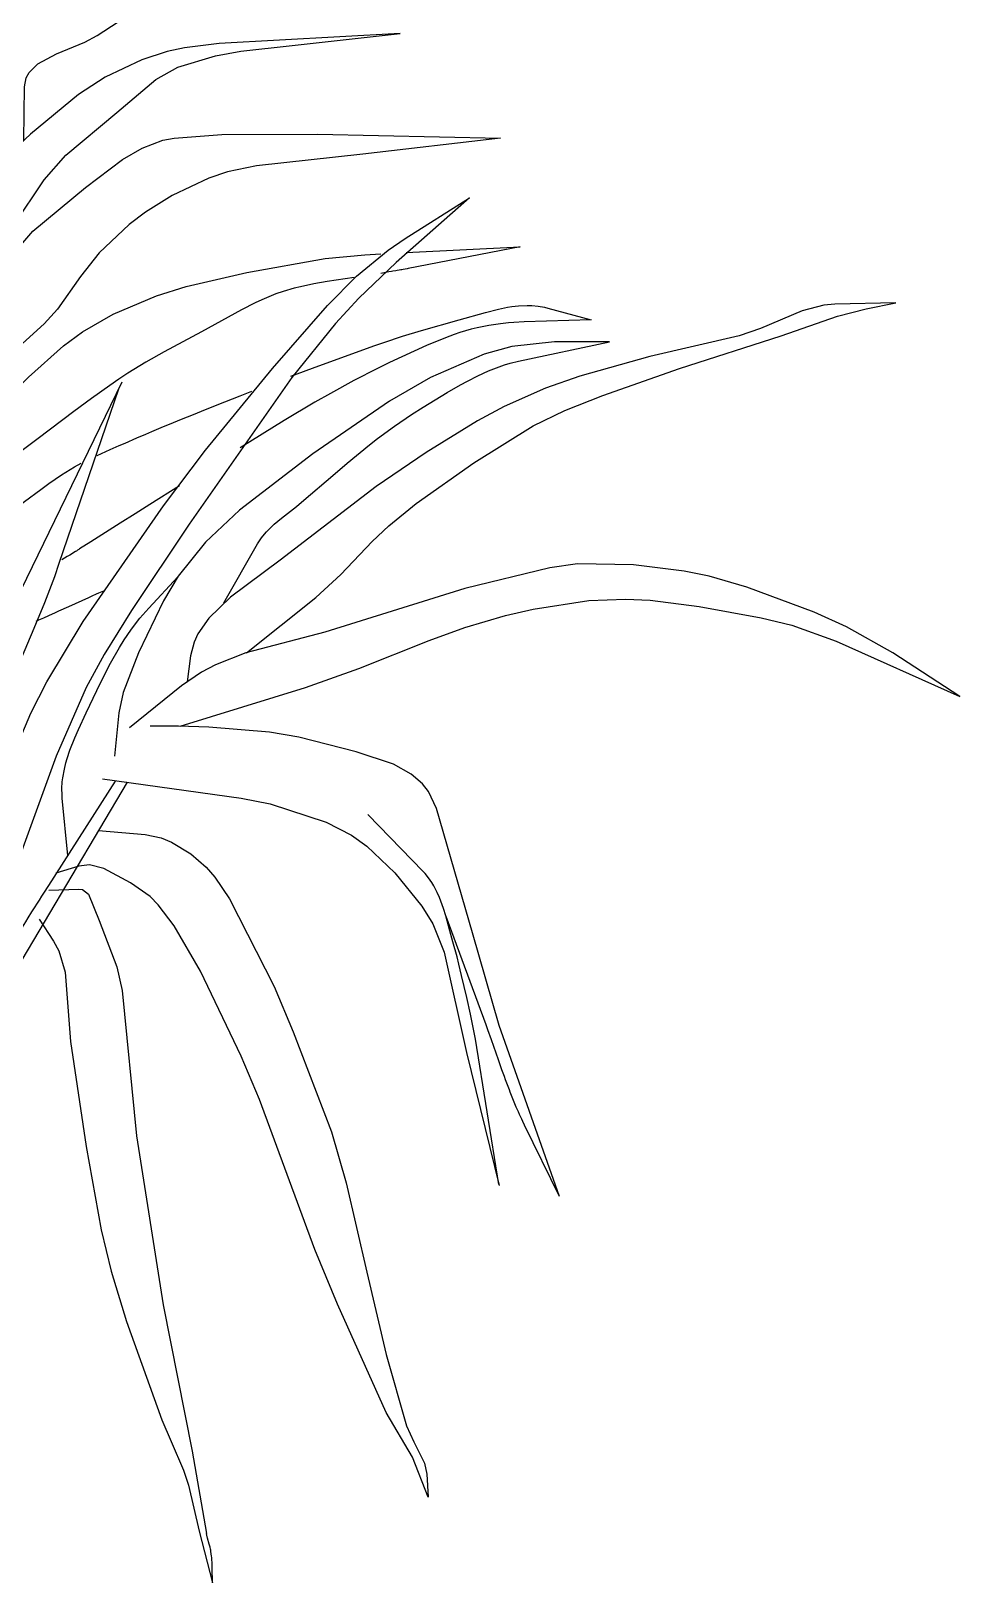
# Model space of a CAD drawing. Header units: metres. Extents: x -28 to 260, y 30 to 125.
# Drawn here: x 214.915 to 215.357, y 89.041 to 89.779 of the extents above; entities that cross this region are included whole.
import ezdxf

# ---------------------------------------------------------------- set-up
doc = ezdxf.new("R2010")
doc.units = ezdxf.units.M
doc.header["$LTSCALE"] = 0.01
doc.header["$MEASUREMENT"] = 0
doc.layers.add('0.10', color=2, linetype='Continuous')

# ---------------------------------------------------------------- blocks, each defined once
blk = doc.blocks.new('palmita')
at = {"color": 1, "linetype": 'Continuous'}
for points in [[(-91.78, 1402.9), (-92.11, 1428.23), (-92.95, 1432.54), (-94.29, 1435.02), (-98.49, 1439.18), (-107.4, 1444.04), (-120.82, 1449.58), (-126.77, 1452.66), (-156.66, 1472.4), (-172.67, 1479.9), (-233.55, 1500.57)], [(-29.1, 1291.89), (-52.77, 1310.79), (-60.55, 1319.69), (-68.36, 1333.9), (-72.44, 1340.85), (-101.48, 1384.07), (-111.84, 1395.78), (-136.13, 1416.02), (-154.58, 1431.7), (-165.17, 1437.62), (-183.01, 1443.04), (-195.1, 1445.18), (-219.5, 1447.96), (-271.02, 1453.6)], [(-271.02, 1453.6), (-184.84, 1448.9), (-168.23, 1446.88), (-160.05, 1445.02), (-147.99, 1441.17), (-130.51, 1432.93), (-117.8, 1424.66), (-94.92, 1405.68), (-73.93, 1386.15), (-64.01, 1375.62), (-54.07, 1362.71), (-48.4, 1353.54), (-38.72, 1334.28), (-37.09, 1327.02), (-35.97, 1317.05), (-34.03, 1312.67), (-28.76, 1305.11)], [(-29.71, 1268.47), (-53.7, 1301.39), (-85.55, 1347.43), (-96.1, 1359.52), (-121.15, 1380.31), (-138.82, 1393.66), (-148.13, 1399.11), (-158.05, 1402.82), (-163.3, 1403.8), (-186.09, 1405.62), (-231.68, 1405.68), (-318.79, 1403.8)], [(-318.79, 1403.8), (-253.22, 1396.29), (-202.64, 1390.65), (-188.79, 1387.83), (-179.82, 1384.78), (-162.36, 1376.56), (-149.7, 1368.7), (-141.94, 1362.77), (-127.7, 1349.31), (-118.84, 1338.02), (-107.85, 1322.47), (-101.48, 1315.49), (-63.07, 1280.72), (-30.12, 1252.53)], [(-73.19, 1008.65), (-74.61, 1058.5), (-76.27, 1074.88), (-78.55, 1085.65), (-85.26, 1106.92), (-95.15, 1130.25), (-102.73, 1145.12), (-120.04, 1173.86), (-158.24, 1228.86), (-178.36, 1255.36), (-210.21, 1294.2), (-236.33, 1324.16), (-250.23, 1338.12), (-265.29, 1350.63), (-273.39, 1356.15), (-303.92, 1375.38)], [(-303.92, 1375.38), (-269.13, 1344.76), (-251.31, 1327.71), (-240.15, 1315.59), (-219.44, 1289.93), (-170.45, 1220.14), (-143.05, 1179.16), (-129.98, 1158.19), (-121.46, 1142.51), (-107.26, 1109.77), (-88.81, 1059.21), (-80.32, 1037.61), (-78.87, 1026.46), (-79.76, 1010.13)], [(-273.82, 1349.37), (-328.16, 1352.13)], [(-328.16, 1352.13), (-274.77, 1341.79), (-274.29, 1341.7), (-273.33, 1341.52), (-272.36, 1341.34), (-271.72, 1341.22), (-271.29, 1341.15), (-270.44, 1340.99), (-269.48, 1340.83), (-268.83, 1340.71), (-267.55, 1340.49), (-266.9, 1340.38), (-265.62, 1340.17), (-261.76, 1339.53)], [(-29.09, 1212.8), (-49.96, 1242.2), (-63.46, 1259.08), (-93.98, 1290.12), (-110.69, 1305.04), (-119.65, 1311.66), (-134.26, 1320.18), (-155.01, 1328.85), (-169.12, 1333.3), (-197.96, 1339.91), (-235.33, 1346.53), (-254.16, 1348.37), (-261.74, 1348.75)], [(-249.02, 1337.56), (-236.27, 1335.58), (-229.92, 1334.47), (-223.59, 1333.15), (-220.44, 1332.4), (-215.23, 1330.89), (-211.84, 1329.71), (-209.6, 1328.85), (-205.18, 1326.99), (-201.91, 1325.47), (-195.46, 1322.22), (-176.41, 1311.73), (-158.64, 1302.16), (-149.87, 1297.21), (-141.28, 1291.96), (-137.07, 1289.18), (-132.7, 1286.17), (-124.07, 1280.03), (-115.55, 1273.77), (-98.67, 1260.99), (-88.4, 1253.37)], [(-197.74, 1159), (-230.79, 1185.25), (-242.72, 1196.25), (-257.67, 1212), (-265.58, 1219.43), (-278.62, 1229.98), (-306.05, 1249.34), (-334.36, 1267.02), (-349.36, 1274.26), (-367.43, 1281.4), (-404.02, 1294.2), (-452.3, 1309.87), (-479.1, 1319.08), (-492.77, 1322.68), (-506.96, 1325.53)], [(-506.96, 1325.53), (-477.86, 1324.82), (-472.61, 1324.33), (-462.42, 1321.63), (-442.54, 1313.27), (-432.42, 1309.87), (-389.82, 1299.9), (-356.54, 1290.57), (-340.13, 1284.94), (-320.45, 1276.25), (-307.86, 1269.41), (-283.33, 1254.32), (-259.46, 1238.15), (-213.76, 1203.05), (-190.16, 1185.39), (-179.81, 1175.51), (-174.67, 1168.08), (-172.83, 1164.03), (-171.16, 1157.48), (-169.48, 1145.22)], [(-218.88, 1290.53), (-232.18, 1295.46), (-258.84, 1305.15), (-263.25, 1306.7), (-272.12, 1309.6), (-281.06, 1312.28), (-299.12, 1317.37), (-311.55, 1320.94), (-317.86, 1322.53), (-322.07, 1323.37), (-324.18, 1323.7), (-327.33, 1324.06), (-331.5, 1324.25), (-333.58, 1324.2), (-336.68, 1323.92), (-339.75, 1323.38), (-341.27, 1323), (-361.88, 1317.37)], [(-361.88, 1317.37), (-330.03, 1316.43), (-325.01, 1316.18), (-322.5, 1315.98), (-318.75, 1315.58), (-313.15, 1314.74), (-307.59, 1313.62), (-304.83, 1312.94), (-299.34, 1311.35), (-296.62, 1310.44), (-292.56, 1308.91), (-283.54, 1305.15), (-277.61, 1302.55), (-265.95, 1297.13), (-260.21, 1294.31), (-248.88, 1288.48), (-237.72, 1282.38), (-230.35, 1278.17), (-215.75, 1269.45), (-194.71, 1256.52)], [(-186.98, 1182.7), (-203.11, 1210.89), (-204.93, 1213.68), (-206.3, 1215.42), (-207.27, 1216.53), (-209.34, 1218.65), (-210.99, 1220.17), (-214.45, 1223.08), (-221.63, 1228.67), (-225.12, 1231.54), (-238.87, 1243.39), (-245.81, 1249.24), (-256.35, 1257.88), (-260.25, 1260.94), (-268.21, 1266.8), (-276.37, 1272.36), (-281.92, 1275.93), (-293.27, 1282.81), (-299.73, 1286.5), (-302.99, 1288.28), (-307.94, 1290.8), (-312.98, 1293.1), (-315.53, 1294.14), (-320.71, 1295.99), (-323.34, 1296.77), (-327.35, 1297.76), (-370.65, 1307.02)], [(-370.65, 1307.02), (-344.39, 1307.02), (-324.18, 1304.76), (-311.01, 1301.08), (-285.46, 1289.93), (-265.91, 1278.72), (-229.38, 1253.61), (-194.47, 1226.86), (-178.26, 1211.6), (-165.32, 1195.43), (-158.22, 1183.77), (-146.31, 1158.9), (-139.04, 1140.14), (-137.08, 1130.42), (-134.95, 1109.77)], [(-138.5, 1287.79), (-82.42, 1172.43), (-76.65, 1160.23), (-73.88, 1154.04), (-69.91, 1144.64), (-66.2, 1135.13), (-64.46, 1130.34), (-61.26, 1120.67), (-59.81, 1115.8), (-57.84, 1108.46), (-56.3, 1101.89), (-55.62, 1098.59), (-54.71, 1093.63), (-53.61, 1086.15), (-52.85, 1078.65), (-52.6, 1074.88), (-52.34, 1068.79), (-52.25, 1064.73), (-52.23, 1056.61), (-52.54, 1044.41), (-52.94, 1036.28), (-54.02, 1020.05), (-57.49, 973.39)], [(-126.67, 1252.81), (-128.76, 1253.77), (-132.96, 1255.67), (-137.16, 1257.54), (-139.97, 1258.77), (-145.6, 1261.21), (-149.83, 1263.02), (-152.66, 1264.21), (-158.32, 1266.58), (-161.16, 1267.75), (-166.83, 1270.08), (-172.52, 1272.39), (-176.31, 1273.92), (-183.91, 1276.97), (-191.19, 1279.87), (-194.83, 1281.31), (-200.31, 1283.46)], [(-62.25, 981.34), (-58.99, 1037.14), (-58.85, 1040.2), (-58.81, 1046.31), (-59.07, 1052.41), (-59.4, 1056.47), (-60.4, 1064.58), (-61.42, 1070.63), (-62.22, 1074.66), (-64.07, 1082.69), (-65.12, 1086.69), (-67.39, 1094.67), (-69.89, 1102.6), (-71.64, 1107.86), (-75.32, 1118.32), (-78.85, 1127.76), (-81.31, 1133.99), (-86.39, 1146.31), (-96.76, 1170.74), (-101.77, 1182.99), (-106.48, 1195.37), (-108.68, 1201.63), (-136.96, 1284.62)], [(-19.43, 1146.68), (-63.07, 1204.62), (-65.79, 1208.01), (-67.71, 1210.17), (-71.77, 1214.31), (-73.89, 1216.29), (-78.28, 1220.11), (-82.82, 1223.79), (-92.11, 1230.93), (-99.85, 1236.76), (-103.75, 1239.6), (-109.72, 1243.67), (-115.88, 1247.42), (-119.05, 1249.15)], [(-165.86, 1238.49), (-151.78, 1229.56), (-144.74, 1225.09), (-137.71, 1220.63), (-134.19, 1218.4), (-127.14, 1213.94), (-123.62, 1211.72), (-118.34, 1208.38), (-118.03, 1208.19), (-117.41, 1207.8), (-116.79, 1207.41), (-116.38, 1207.15), (-115.55, 1206.64), (-114.93, 1206.26), (-113.68, 1205.5), (-112.43, 1204.74), (-109.94, 1203.23)], [(-537.49, 1138.25), (-505.55, 1158.9), (-483.48, 1171.29), (-468.07, 1178.25), (-435.97, 1190.24), (-418.15, 1195.4), (-406.18, 1197.89), (-382.01, 1200.92), (-355.43, 1201.26), (-342.26, 1199.49), (-301.79, 1189.52), (-235.06, 1168.87), (-197.43, 1158.9), (-183.12, 1153.34), (-176.34, 1149.73), (-166.9, 1143.24), (-142.05, 1123.3)], [(-112.75, 1062.5), (-110.1, 1089.83), (-109.99, 1091.38), (-109.93, 1094.47), (-110.11, 1097.54), (-110.35, 1099.58), (-111.08, 1103.63), (-111.83, 1106.65), (-112.41, 1108.66), (-113.75, 1112.66), (-116.11, 1118.61), (-117.84, 1122.56), (-121.46, 1130.42), (-126.48, 1141.11), (-129.04, 1146.35), (-133.04, 1154.04), (-137.3, 1161.48), (-139.57, 1165.09), (-142.76, 1169.78), (-144.44, 1172.07), (-147.06, 1175.42), (-151.28, 1180.27), (-165.16, 1195.2)], [(-166.18, 1124.01), (-225.83, 1142.53), (-251.26, 1151.51), (-284.76, 1164.77), (-301.79, 1171.01), (-321.18, 1176.81), (-334.28, 1179.82), (-360.72, 1183.83), (-378.19, 1184.53), (-389.91, 1183.98), (-413.25, 1180.98), (-442.89, 1175.59), (-457.47, 1172.07), (-478.57, 1164.6), (-537.49, 1138.25)], [(-97.7, 1174.09), (-98.89, 1174.63), (-100.48, 1175.34), (-101.27, 1175.7), (-103.65, 1176.77), (-106.82, 1178.19), (-108.41, 1178.91), (-113.17, 1181.05), (-119.52, 1183.9), (-122.69, 1185.33), (-124.28, 1186.04), (-126.39, 1186.99), (-127.45, 1187.47), (-129.83, 1188.54)], [(-346.81, 900.31), (-318.12, 981.6), (-305.34, 1025.74), (-288.3, 1084.85), (-284.46, 1093.04), (-281.6, 1096.64), (-276.23, 1101.23), (-267.76, 1105.93), (-249.96, 1111.91), (-222.66, 1118.89), (-208.79, 1121.16), (-179.93, 1123.63), (-165.48, 1124.01), (-151.99, 1124.01)], [(-129.27, 1099.09), (-195.3, 1089.83), (-209.01, 1087.2), (-235.76, 1078.44), (-247.8, 1072.2), (-255.08, 1066.96), (-268.42, 1054.23), (-281.34, 1038.49), (-286.53, 1030.12), (-291.85, 1016.49), (-302.5, 968.78), (-318.14, 905.48)], [(-140.98, 1097.48), (-88.27, 1008.69)], [(-79.88, 1010.33), (-81.94, 1013.68), (-82.98, 1015.35), (-84.54, 1017.86), (-86.09, 1020.37), (-86.87, 1021.62), (-88.43, 1024.13), (-89.21, 1025.38), (-90.39, 1027.26), (-91.95, 1029.76), (-92.74, 1031.01), (-93.91, 1032.89), (-95.68, 1035.7), (-97.26, 1038.2), (-98.05, 1039.45), (-99.23, 1041.32), (-100.42, 1043.19), (-101.01, 1044.12), (-102.2, 1045.99), (-102.8, 1046.92), (-103.69, 1048.32), (-135.38, 1097.9)], [(-318, 906.02), (-306.76, 975.19), (-306.07, 979.18), (-304.48, 987.12), (-302.7, 995.02), (-300.19, 1005.53), (-298.95, 1010.79), (-298.07, 1014.37), (-296.11, 1021.47), (-294.67, 1026.74), (-292.7, 1033.85), (-291.61, 1037.38), (-289.71, 1042.52), (-288.61, 1045), (-286.95, 1048.17), (-286.03, 1049.7), (-284.51, 1051.89), (-282.83, 1053.96), (-281.91, 1054.94), (-255.64, 1082)], [(-127.31, 1074.45), (-149.51, 1072.49), (-157.16, 1070.91), (-162.03, 1068.96), (-171.31, 1063.28), (-178.59, 1056.95), (-182.73, 1052.32), (-189.66, 1042), (-210.95, 1000.25), (-220.06, 978.72), (-238.23, 931.16), (-245.29, 906.81), (-255.04, 864.24), (-264.22, 825.12), (-273.97, 791.17), (-277.48, 783.52), (-282.59, 773.5), (-283.72, 768.16), (-284.3, 757.23)], [(-284.29, 757.26), (-276.84, 776.22), (-264.22, 797.5), (-241.08, 849.02), (-230.38, 875.16), (-204, 946.5), (-195.25, 967.09), (-175.89, 1007.48), (-163.43, 1029.02), (-155.82, 1039.12), (-151.87, 1043.09), (-142.63, 1049.47), (-129.87, 1056.32), (-123.13, 1058.11), (-117.97, 1057.53), (-107.07, 1054.08)], [(-103.63, 1046.02), (-117.97, 1046.6), (-119.79, 1046.33), (-122.63, 1044.08), (-127.72, 1031.64), (-136.06, 1009.63), (-138.61, 998.27), (-145.5, 929.24), (-158.11, 848.7), (-171.88, 779.09), (-178.76, 739.97)], [(-346.81, 900.31), (-330.18, 934.25), (-329.36, 935.95), (-328.82, 937.1), (-327.77, 939.39), (-327.26, 940.54), (-326.25, 942.86), (-325.28, 945.19), (-324.64, 946.75), (-323.4, 949.88), (-322.94, 951.05), (-322.05, 953.42), (-321.16, 955.79), (-320.58, 957.37), (-319.44, 960.54), (-317.75, 965.31), (-315.52, 971.68), (-314.4, 974.86), (-312.7, 979.62), (-311.83, 982), (-292.79, 1033.57)], [(-99.04, 1032.22), (-105.92, 1021.86), (-108.46, 1017.2), (-111.43, 1007.04), (-113.95, 974.11), (-121.41, 924.06), (-128.69, 884.43), (-133.45, 864.81), (-140.65, 840.92), (-157.54, 794.05), (-161.87, 783.73), (-167.81, 770.05), (-170.16, 762.99), (-175.32, 741.12), (-181.63, 716.45)], [(-181.63, 716.45), (-181.58, 717.98), (-181.56, 719.01), (-181.53, 721.06), (-181.5, 723.8), (-181.46, 725.16), (-181.4, 726.53), (-181.36, 727.21), (-181.25, 728.56), (-181.18, 729.24), (-181.06, 730.25), (-180.88, 731.34), (-180.75, 732.07), (-180.65, 732.55), (-180.43, 733.51), (-180.07, 734.95), (-179.31, 737.82), (-178.94, 739.25), (-178.76, 739.97)]]:
    blk.add_lwpolyline(points, dxfattribs=at)

msp = doc.modelspace()

# ---------------------------------------------------------------- block references
at = {"layer": '0.10', "xscale": -0.001, "yscale": 0.001, "zscale": 0.001}
msp.add_blockref('palmita', (214.81976, 88.32433), dxfattribs=at)

doc.saveas('drawing.dxf')
